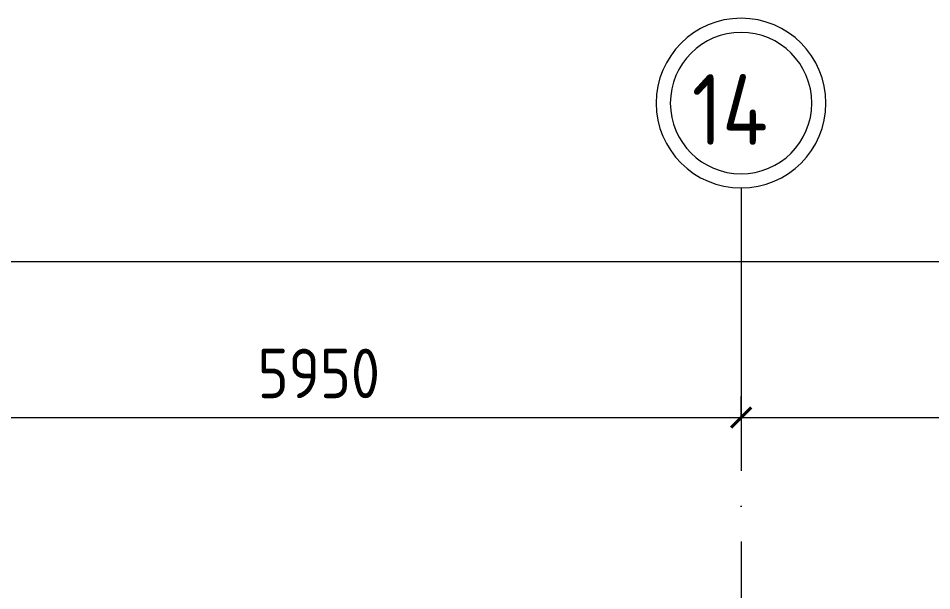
# Model space of a CAD drawing. Header units: millimetres. Extents: x -88595 to 880822, y -1054509 to -148035.
# Drawn here: x 184155 to 190611, y -233349 to -229301 of the extents above; entities that cross this region are included whole.
import ezdxf

# ---------------------------------------------------------------- set-up
doc = ezdxf.new("R2010")
doc.units = ezdxf.units.MM
doc.linetypes.add('ADSK_Линия сетки', pattern=[25, 20, -2.5, 0, -2.5])
for name, color, linetype, lineweight in [('Оборудование', 7, 'Continuous', 18), ('Оси', 7, 'Continuous', 9), ('Размеры', 7, 'Continuous', 9)]:
    doc.layers.add(name, color=color, linetype=linetype, lineweight=lineweight)
doc.styles.add('GOST Common_2', font='GOST_Common.ttf', dxfattribs={"width": 0.9, "height": 350})
doc.styles.add('GOST Common_4', font='GOST_Common.ttf', dxfattribs={"width": 0.9, "height": 3.5})

# ---------------------------------------------------------------- blocks, each defined once
blk = doc.blocks.new('1 этаж')
at = {"layer": 'Оси', "linetype": 'ADSK_Линия сетки', "ltscale": 100}
blk.add_line((225392.7, 697813.2), (225392.7, 633106.5), dxfattribs=at)
at = {"layer": 'Оси', "lineweight": 20}
for radius, start, end in [(600, 0, 180), (500, 0, 180), (600, 180, 0), (500, 180, 0)]:
    blk.add_arc((225392.7, 698413.2), radius, start, end, dxfattribs=at)
at = {"layer": 'Размеры', "lineweight": 20}
for p, q in [((189442.7, 697293.9), (243342.7, 697293.9)), ((225392.7, 696189.7), (225392.7, 696339.7)), ((225392.7, 696189.7), (225392.7, 696339.7)), ((219442.7, 696189.7), (225392.7, 696189.7)), ((225392.7, 696189.7), (225392.7, 696139.7)), ((225392.7, 696189.7), (231392.7, 696189.7)), ((225392.7, 696189.7), (225392.7, 696139.7))]:
    blk.add_line(p, q, dxfattribs=at)
at = {"layer": 'Размеры', "lineweight": 40}
for q in [(225463.4, 696260.4), (225463.4, 696260.4), (225322, 696119), (225322, 696119)]:
    blk.add_line((225392.7, 696189.7), q, dxfattribs=at)
at = {"layer": 'Оси', "style": 'GOST Common_2', "width": 0.9}
blk.add_text('14', height=500, dxfattribs=at).set_placement((225044.8, 698117.9))
at = {"layer": 'Размеры', "lineweight": 20, "insert": (221976.2, 696677.1), "char_height": 350, "width": 1059.58, "attachment_point": 1, "line_spacing_factor": 1.022761, "style": 'GOST Common_4'}
blk.add_mtext('5950', dxfattribs=at)

msp = doc.modelspace()

# ---------------------------------------------------------------- block references
at = {"layer": 'Оборудование', "color": 5, "true_color": 0x0000ff}
msp.add_blockref('1 этаж', (-36129.5, -928314.5), dxfattribs=at)

doc.saveas('drawing.dxf')
